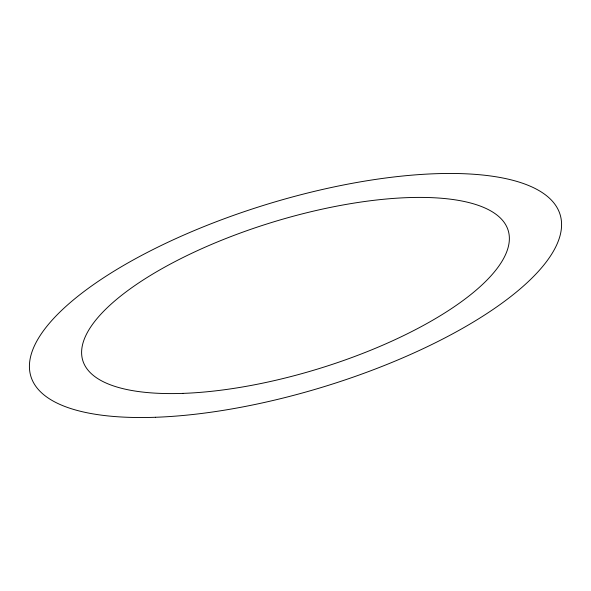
<?xml version="1.0" encoding="UTF-8"?>
<svg xmlns="http://www.w3.org/2000/svg" width="591" height="591" viewBox="0 0 591 591"><rect width="100%" height="100%" fill="white"/><g stroke="black" fill="none" stroke-linecap="round" stroke-linejoin="round"><path stroke-width="0.89" d="M155.396 417.276A276.699 95.543 -17 0 0 561.45 227.749A276.699 95.543 -17 0 0 169.654 241.468A276.699 95.543 -17 0 0 155.396 417.276M182.885 393.384A222.408 76.793 -17 0 0 509.265 241.047A222.408 76.793 -17 0 0 194.35 252.069A222.408 76.793 -17 0 0 182.885 393.384"/></g></svg>
